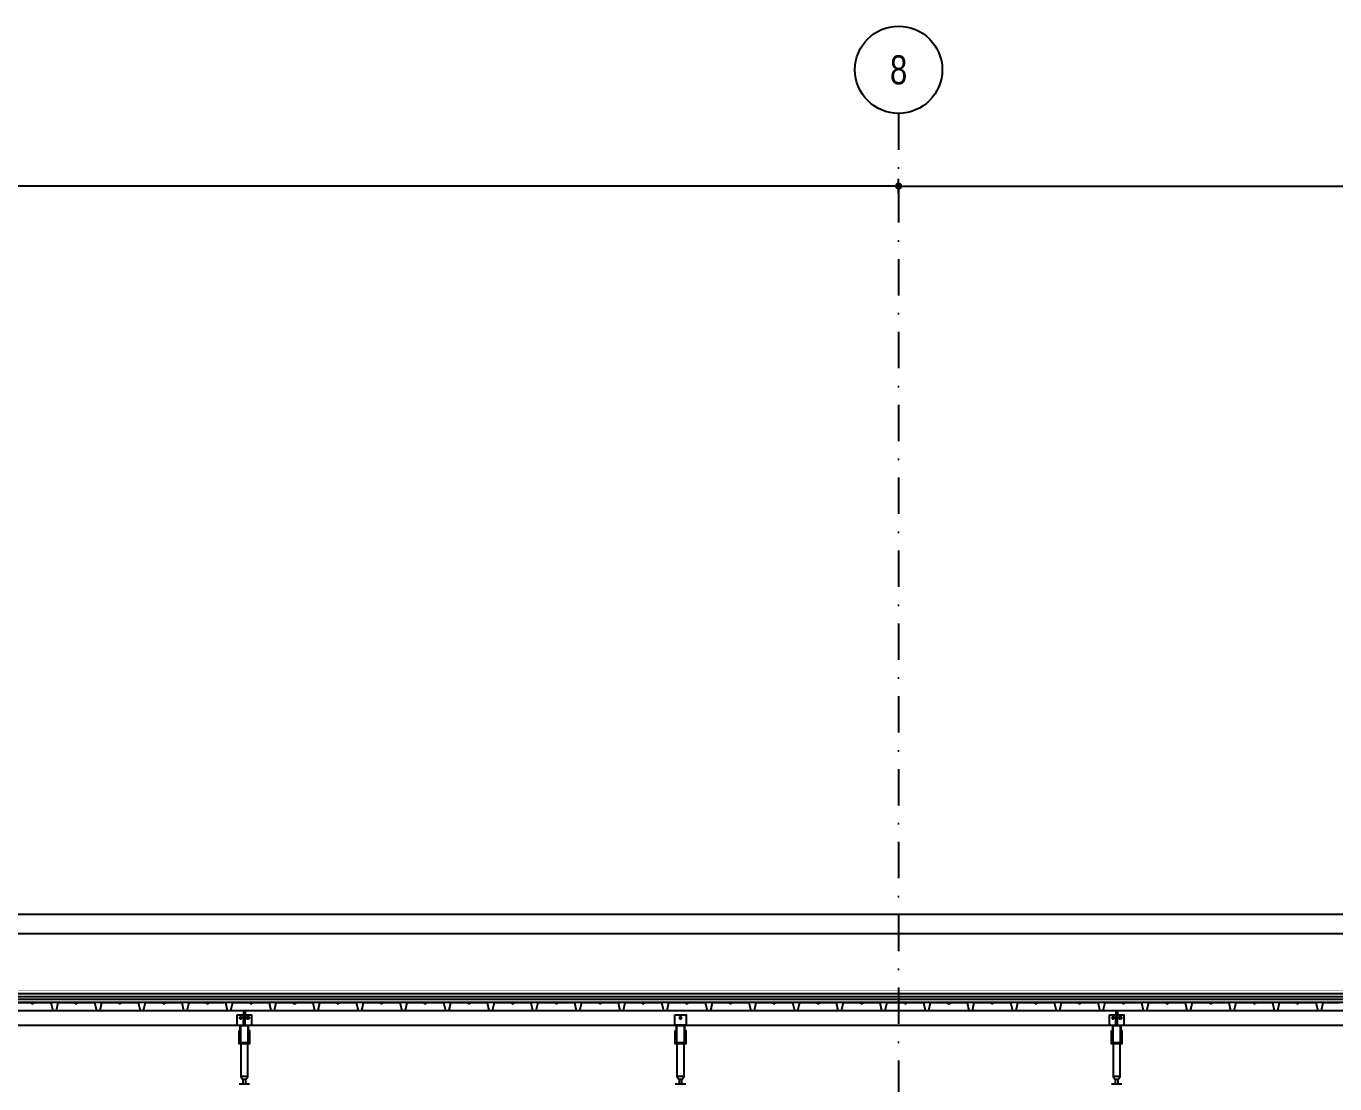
# Model space of a CAD drawing. Header units: centimetres. Extents: x 77182 to 116086, y 20619 to 33555.
# Drawn here: x 104265 to 105165, y 22731 to 23458 of the extents above; entities that cross this region are included whole.
import ezdxf
from ezdxf.enums import TextEntityAlignment as Align

# ---------------------------------------------------------------- set-up
doc = ezdxf.new("R2010")
doc.units = ezdxf.units.CM
doc.header["$LTSCALE"] = 100
doc.linetypes.add('DASHDOT2', pattern=[0.5, 0.25, -0.125, 0, -0.125])
doc.linetypes.add('HIDDEN', pattern=[9.525, 6.35, -3.175])
for name, color, linetype in [('A-ANNO-DIMS', 187, 'Continuous'), ('A-ANNO-GRID', 155, 'DASHDOT2'), ('A-ELEV-02', 253, 'Continuous'), ('A-ELEV-04', 250, 'Continuous'), ('A-WALL-INSL', 249, 'Continuous'), ('A-WALL-SNWPNL', 200, 'Continuous'), ('S-STEL', 3, 'Continuous')]:
    doc.layers.add(name, color=color, linetype=linetype)
doc.styles.add('Fields_100', font='act_simplex.shx', dxfattribs={"width": 0.8, "height": 20})
doc.linetypes.add('BATTING', pattern='A,0.00254,-2.54,[134,ltypeshp.shx,S=2.54,R=0,X=-2.54,Y=0],-5.08,[134,ltypeshp.shx,S=2.54,R=180,X=2.54,Y=0],-2.54', length=10.16254)
doc.dimstyles.new('FIELDS_100', dxfattribs={"dimscale": 0, "dimtxt": 20, "dimasz": 5, "dimexe": 5, "dimexo": 5, "dimgap": 5, "dimtad": 0, "dimdec": 0, "dimzin": 0, "dimdsep": 46, "dimtxsty": 'Fields_100', "dimblk": 'DOT', "dimcen": 0.09, "dimclrt": 50, "dimadec": 0, "dimazin": 0, "dimtfac": 1, "dimtdec": 0, "dimtix": 1, "dimtofl": 0, "dimtmove": 1, "dimatfit": 3, "dimfxl": 5, "dimfxlon": 1, "dimtolj": 1, "dimtzin": 0, "dimarcsym": 0})

# ---------------------------------------------------------------- blocks, each defined once
blk = doc.blocks.new('_Dot')
at = {"color": 0, "linetype": 'ByBlock', "lineweight": -2}
blk.add_line((-0.5, 0), (-1, 0), dxfattribs=at)
at = {"color": 0, "linetype": 'ByBlock', "const_width": 0.5}
blk.add_lwpolyline([(-0.25, 0, 1), (0.25, 0, 1)], format="xyb", close=True, dxfattribs=at)
blk = doc.blocks.new('*D17')
at = {"layer": 'A-ANNO-DIMS', "color": 0, "lineweight": -2, "transparency": 16777216}
for p, q in [((103064.7, 23343.48), (103064.7, 23353.48)), ((103069.7, 23348.48), (103933.03, 23348.48)), ((104859.7, 23348.48), (103996.36, 23348.48)), ((104864.7, 23343.48), (104864.7, 23353.48))]:
    blk.add_line(p, q, dxfattribs=at)
at = {"layer": 'DEFPOINTS', "color": 0, "transparency": 16777216}
for p in [(104864.7, 23348.48), (103064.7, 22503.48), (104864.7, 22503.48)]:
    blk.add_point(p, dxfattribs=at)
at = {"layer": 'A-ANNO-DIMS', "color": 0, "lineweight": -2, "transparency": 16777216, "xscale": 5, "yscale": 5, "zscale": 5, "rotation": 180}
blk.add_blockref('_Dot', (103064.7, 23348.48), dxfattribs=at)
at = {"layer": 'A-ANNO-DIMS', "color": 0, "lineweight": -2, "transparency": 16777216, "xscale": 5, "yscale": 5, "zscale": 5}
blk.add_blockref('_Dot', (104864.7, 23348.48), dxfattribs=at)
at = {"layer": 'A-ANNO-DIMS', "color": 50, "transparency": 16777216, "insert": (103964.7, 23348.48), "char_height": 20, "attachment_point": 5, "style": 'Fields_100'}
blk.add_mtext('\\A1;1800', dxfattribs=at)
blk = doc.blocks.new('*D18')
at = {"layer": 'A-ANNO-DIMS', "color": 0, "lineweight": -2, "transparency": 16777216}
for p, q in [((104864.7, 23343.48), (104864.7, 23353.48)), ((104869.7, 23348.48), (105733.03, 23348.48)), ((106659.7, 23348.48), (105796.36, 23348.48)), ((106664.7, 23343.48), (106664.7, 23353.48))]:
    blk.add_line(p, q, dxfattribs=at)
at = {"layer": 'DEFPOINTS', "color": 0, "transparency": 16777216}
for p in [(106664.7, 23348.48), (104864.7, 22503.48), (106664.7, 22503.48)]:
    blk.add_point(p, dxfattribs=at)
at = {"layer": 'A-ANNO-DIMS', "color": 0, "lineweight": -2, "transparency": 16777216, "xscale": 5, "yscale": 5, "zscale": 5, "rotation": 180}
blk.add_blockref('_Dot', (104864.7, 23348.48), dxfattribs=at)
at = {"layer": 'A-ANNO-DIMS', "color": 0, "lineweight": -2, "transparency": 16777216, "xscale": 5, "yscale": 5, "zscale": 5}
blk.add_blockref('_Dot', (106664.7, 23348.48), dxfattribs=at)
at = {"layer": 'A-ANNO-DIMS', "color": 50, "transparency": 16777216, "insert": (105764.7, 23348.48), "char_height": 20, "attachment_point": 5, "style": 'Fields_100'}
blk.add_mtext('\\A1;1800', dxfattribs=at)

msp = doc.modelspace()

# ---------------------------------------------------------------- linework, layer by layer
at = {"layer": 'A-ANNO-GRID'}
msp.add_lwpolyline([(104864.7, 23398.48), (104864.7, 21665.39)], dxfattribs=at)
at = {"layer": 'A-ANNO-GRID', "linetype": 'Continuous', "ltscale": 10}
msp.add_circle((104864.7, 23428.48), 30, dxfattribs=at)
at = {"layer": 'A-ELEV-02'}
for points in [[(103019.7, 22781.49), (112087.2, 22781.49)], [(104414.2, 22781.49), (104414.2, 22778.49)], [(104415.2, 22781.49), (104415.2, 22778.49)], [(105014.2, 22781.49), (105014.2, 22778.49)], [(105015.2, 22781.49), (105015.2, 22778.49)], [(103019.7, 22771.49), (112087.2, 22771.49)], [(104409.7, 22771.49), (104419.7, 22771.49)], [(104416.9, 22777.19), (104416.88, 22777.19), (104416.87, 22777.19), (104416.85, 22777.18), (104416.83, 22777.18), (104416.82, 22777.18), (104416.8, 22777.18), (104416.79, 22777.18), (104416.77, 22777.17), (104416.75, 22777.17), (104416.74, 22777.17), (104416.72, 22777.16), (104416.7, 22777.16), (104416.69, 22777.15), (104416.67, 22777.15), (104416.66, 22777.14), (104416.64, 22777.14), (104416.62, 22777.13), (104416.61, 22777.12), (104416.59, 22777.12), (104416.58, 22777.11), (104416.56, 22777.1), (104416.54, 22777.09), (104416.53, 22777.08), (104416.51, 22777.07), (104416.5, 22777.06), (104416.48, 22777.05), (104416.47, 22777.04), (104416.46, 22777.03), (104416.44, 22777.02), (104416.43, 22777.01), (104416.42, 22776.99), (104416.4, 22776.98), (104416.39, 22776.97), (104416.38, 22776.96), (104416.37, 22776.94), (104416.35, 22776.93), (104416.34, 22776.91), (104416.33, 22776.9), (104416.32, 22776.88), (104416.31, 22776.87), (104416.3, 22776.85), (104416.29, 22776.84), (104416.28, 22776.82), (104416.28, 22776.81), (104416.27, 22776.79), (104416.26, 22776.78), (104416.25, 22776.76), (104416.25, 22776.74), (104416.24, 22776.73), (104416.23, 22776.71), (104416.23, 22776.7), (104416.22, 22776.68), (104416.22, 22776.66), (104416.22, 22776.65), (104416.21, 22776.63), (104416.21, 22776.61), (104416.21, 22776.6), (104416.2, 22776.58), (104416.2, 22776.57), (104416.2, 22776.55), (104416.2, 22776.53), (104416.2, 22776.52), (104416.2, 22776.5), (104416.2, 22776.49), (104416.2, 22776.47), (104416.2, 22776.46), (104416.2, 22776.44), (104416.2, 22776.42), (104416.2, 22776.41), (104416.2, 22776.39), (104416.21, 22776.38), (104416.21, 22776.36), (104416.21, 22776.34), (104416.22, 22776.33), (104416.22, 22776.31), (104416.22, 22776.29), (104416.23, 22776.28), (104416.23, 22776.26), (104416.24, 22776.25), (104416.25, 22776.23), (104416.25, 22776.21), (104416.26, 22776.2), (104416.27, 22776.18), (104416.28, 22776.16), (104416.28, 22776.15), (104416.29, 22776.13), (104416.3, 22776.12), (104416.31, 22776.1), (104416.32, 22776.09), (104416.33, 22776.07), (104416.34, 22776.06), (104416.35, 22776.05), (104416.37, 22776.03), (104416.38, 22776.02), (104416.39, 22776), (104416.4, 22775.99), (104416.42, 22775.98), (104416.43, 22775.97), (104416.44, 22775.95), (104416.46, 22775.94), (104416.47, 22775.93), (104416.48, 22775.92), (104416.5, 22775.91), (104416.51, 22775.9), (104416.53, 22775.89), (104416.54, 22775.88), (104416.56, 22775.87), (104416.58, 22775.86), (104416.59, 22775.86), (104416.61, 22775.85), (104416.62, 22775.84), (104416.64, 22775.84), (104416.66, 22775.83), (104416.67, 22775.82), (104416.69, 22775.82), (104416.7, 22775.81), (104416.72, 22775.81), (104416.74, 22775.81), (104416.75, 22775.8), (104416.77, 22775.8), (104416.79, 22775.8), (104416.8, 22775.79), (104416.82, 22775.79), (104416.83, 22775.79), (104416.85, 22775.79), (104416.87, 22775.79), (104416.88, 22775.79), (104416.9, 22775.79)], [(104417.5, 22777.19), (104416.9, 22777.19)], [(104417.5, 22775.79), (104416.9, 22775.79)], [(104417.5, 22775.79), (104417.51, 22775.79), (104417.53, 22775.79), (104417.54, 22775.79), (104417.56, 22775.79), (104417.58, 22775.79), (104417.59, 22775.79), (104417.61, 22775.8), (104417.62, 22775.8), (104417.64, 22775.8), (104417.66, 22775.81), (104417.67, 22775.81), (104417.69, 22775.81), (104417.71, 22775.82), (104417.72, 22775.82), (104417.74, 22775.83), (104417.76, 22775.84), (104417.77, 22775.84), (104417.79, 22775.85), (104417.8, 22775.86), (104417.82, 22775.86), (104417.83, 22775.87), (104417.85, 22775.88), (104417.87, 22775.89), (104417.88, 22775.9), (104417.9, 22775.91), (104417.91, 22775.92), (104417.92, 22775.93), (104417.94, 22775.94), (104417.95, 22775.95), (104417.97, 22775.97), (104417.98, 22775.98), (104417.99, 22775.99), (104418.01, 22776), (104418.02, 22776.02), (104418.03, 22776.03), (104418.04, 22776.05), (104418.05, 22776.06), (104418.06, 22776.07), (104418.07, 22776.09), (104418.08, 22776.1), (104418.09, 22776.12), (104418.1, 22776.13), (104418.11, 22776.15), (104418.12, 22776.16), (104418.13, 22776.18), (104418.13, 22776.2), (104418.14, 22776.21), (104418.15, 22776.23), (104418.15, 22776.25), (104418.16, 22776.26), (104418.17, 22776.28), (104418.17, 22776.29), (104418.17, 22776.31), (104418.18, 22776.33), (104418.18, 22776.34), (104418.19, 22776.36), (104418.19, 22776.38), (104418.19, 22776.39), (104418.19, 22776.41), (104418.19, 22776.42), (104418.2, 22776.44), (104418.2, 22776.46), (104418.2, 22776.47), (104418.2, 22776.49), (104418.2, 22776.5), (104418.2, 22776.52), (104418.2, 22776.53), (104418.19, 22776.55), (104418.19, 22776.57), (104418.19, 22776.58), (104418.19, 22776.6), (104418.19, 22776.61), (104418.18, 22776.63), (104418.18, 22776.65), (104418.17, 22776.66), (104418.17, 22776.68), (104418.17, 22776.7), (104418.16, 22776.71), (104418.15, 22776.73), (104418.15, 22776.74), (104418.14, 22776.76), (104418.13, 22776.78), (104418.13, 22776.79), (104418.12, 22776.81), (104418.11, 22776.82), (104418.1, 22776.84), (104418.09, 22776.85), (104418.08, 22776.87), (104418.07, 22776.88), (104418.06, 22776.9), (104418.05, 22776.91), (104418.04, 22776.93), (104418.03, 22776.94), (104418.02, 22776.96), (104418.01, 22776.97), (104417.99, 22776.98), (104417.98, 22776.99), (104417.97, 22777.01), (104417.95, 22777.02), (104417.94, 22777.03), (104417.92, 22777.04), (104417.91, 22777.05), (104417.9, 22777.06), (104417.88, 22777.07), (104417.87, 22777.08), (104417.85, 22777.09), (104417.83, 22777.1), (104417.82, 22777.11), (104417.8, 22777.12), (104417.79, 22777.12), (104417.77, 22777.13), (104417.76, 22777.14), (104417.74, 22777.14), (104417.72, 22777.15), (104417.71, 22777.15), (104417.69, 22777.16), (104417.67, 22777.16), (104417.66, 22777.17), (104417.64, 22777.17), (104417.62, 22777.17), (104417.61, 22777.18), (104417.59, 22777.18), (104417.58, 22777.18), (104417.56, 22777.18), (104417.54, 22777.18), (104417.53, 22777.19), (104417.51, 22777.19), (104417.5, 22777.19)], [(104718.7, 22771.49), (104710.7, 22771.49)], [(105009.7, 22771.49), (105019.7, 22771.49)], [(105016.9, 22777.19), (105016.88, 22777.19), (105016.87, 22777.19), (105016.85, 22777.18), (105016.83, 22777.18), (105016.82, 22777.18), (105016.8, 22777.18), (105016.79, 22777.18), (105016.77, 22777.17), (105016.75, 22777.17), (105016.74, 22777.17), (105016.72, 22777.16), (105016.7, 22777.16), (105016.69, 22777.15), (105016.67, 22777.15), (105016.66, 22777.14), (105016.64, 22777.14), (105016.62, 22777.13), (105016.61, 22777.12), (105016.59, 22777.12), (105016.58, 22777.11), (105016.56, 22777.1), (105016.54, 22777.09), (105016.53, 22777.08), (105016.51, 22777.07), (105016.5, 22777.06), (105016.48, 22777.05), (105016.47, 22777.04), (105016.46, 22777.03), (105016.44, 22777.02), (105016.43, 22777.01), (105016.42, 22776.99), (105016.4, 22776.98), (105016.39, 22776.97), (105016.38, 22776.96), (105016.37, 22776.94), (105016.35, 22776.93), (105016.34, 22776.91), (105016.33, 22776.9), (105016.32, 22776.88), (105016.31, 22776.87), (105016.3, 22776.85), (105016.29, 22776.84), (105016.28, 22776.82), (105016.28, 22776.81), (105016.27, 22776.79), (105016.26, 22776.78), (105016.25, 22776.76), (105016.25, 22776.74), (105016.24, 22776.73), (105016.23, 22776.71), (105016.23, 22776.7), (105016.22, 22776.68), (105016.22, 22776.66), (105016.22, 22776.65), (105016.21, 22776.63), (105016.21, 22776.61), (105016.21, 22776.6), (105016.2, 22776.58), (105016.2, 22776.57), (105016.2, 22776.55), (105016.2, 22776.53), (105016.2, 22776.52), (105016.2, 22776.5), (105016.2, 22776.49), (105016.2, 22776.47), (105016.2, 22776.46), (105016.2, 22776.44), (105016.2, 22776.42), (105016.2, 22776.41), (105016.2, 22776.39), (105016.21, 22776.38), (105016.21, 22776.36), (105016.21, 22776.34), (105016.22, 22776.33), (105016.22, 22776.31), (105016.22, 22776.29), (105016.23, 22776.28), (105016.23, 22776.26), (105016.24, 22776.25), (105016.25, 22776.23), (105016.25, 22776.21), (105016.26, 22776.2), (105016.27, 22776.18), (105016.28, 22776.16), (105016.28, 22776.15), (105016.29, 22776.13), (105016.3, 22776.12), (105016.31, 22776.1), (105016.32, 22776.09), (105016.33, 22776.07), (105016.34, 22776.06), (105016.35, 22776.05), (105016.37, 22776.03), (105016.38, 22776.02), (105016.39, 22776), (105016.4, 22775.99), (105016.42, 22775.98), (105016.43, 22775.97), (105016.44, 22775.95), (105016.46, 22775.94), (105016.47, 22775.93), (105016.48, 22775.92), (105016.5, 22775.91), (105016.51, 22775.9), (105016.53, 22775.89), (105016.54, 22775.88), (105016.56, 22775.87), (105016.58, 22775.86), (105016.59, 22775.86), (105016.61, 22775.85), (105016.62, 22775.84), (105016.64, 22775.84), (105016.66, 22775.83), (105016.67, 22775.82), (105016.69, 22775.82), (105016.7, 22775.81), (105016.72, 22775.81), (105016.74, 22775.81), (105016.75, 22775.8), (105016.77, 22775.8), (105016.79, 22775.8), (105016.8, 22775.79), (105016.82, 22775.79), (105016.83, 22775.79), (105016.85, 22775.79), (105016.87, 22775.79), (105016.88, 22775.79), (105016.9, 22775.79)], [(105017.5, 22777.19), (105016.9, 22777.19)], [(105017.5, 22775.79), (105016.9, 22775.79)], [(105017.5, 22775.79), (105017.51, 22775.79), (105017.53, 22775.79), (105017.54, 22775.79), (105017.56, 22775.79), (105017.58, 22775.79), (105017.59, 22775.79), (105017.61, 22775.8), (105017.62, 22775.8), (105017.64, 22775.8), (105017.66, 22775.81), (105017.67, 22775.81), (105017.69, 22775.81), (105017.71, 22775.82), (105017.72, 22775.82), (105017.74, 22775.83), (105017.76, 22775.84), (105017.77, 22775.84), (105017.79, 22775.85), (105017.8, 22775.86), (105017.82, 22775.86), (105017.83, 22775.87), (105017.85, 22775.88), (105017.87, 22775.89), (105017.88, 22775.9), (105017.9, 22775.91), (105017.91, 22775.92), (105017.92, 22775.93), (105017.94, 22775.94), (105017.95, 22775.95), (105017.97, 22775.97), (105017.98, 22775.98), (105017.99, 22775.99), (105018.01, 22776), (105018.02, 22776.02), (105018.03, 22776.03), (105018.04, 22776.05), (105018.05, 22776.06), (105018.06, 22776.07), (105018.07, 22776.09), (105018.08, 22776.1), (105018.09, 22776.12), (105018.1, 22776.13), (105018.11, 22776.15), (105018.12, 22776.16), (105018.13, 22776.18), (105018.13, 22776.2), (105018.14, 22776.21), (105018.15, 22776.23), (105018.15, 22776.25), (105018.16, 22776.26), (105018.17, 22776.28), (105018.17, 22776.29), (105018.17, 22776.31), (105018.18, 22776.33), (105018.18, 22776.34), (105018.19, 22776.36), (105018.19, 22776.38), (105018.19, 22776.39), (105018.19, 22776.41), (105018.19, 22776.42), (105018.2, 22776.44), (105018.2, 22776.46), (105018.2, 22776.47), (105018.2, 22776.49), (105018.2, 22776.5), (105018.2, 22776.52), (105018.2, 22776.53), (105018.19, 22776.55), (105018.19, 22776.57), (105018.19, 22776.58), (105018.19, 22776.6), (105018.19, 22776.61), (105018.18, 22776.63), (105018.18, 22776.65), (105018.17, 22776.66), (105018.17, 22776.68), (105018.17, 22776.7), (105018.16, 22776.71), (105018.15, 22776.73), (105018.15, 22776.74), (105018.14, 22776.76), (105018.13, 22776.78), (105018.13, 22776.79), (105018.12, 22776.81), (105018.11, 22776.82), (105018.1, 22776.84), (105018.09, 22776.85), (105018.08, 22776.87), (105018.07, 22776.88), (105018.06, 22776.9), (105018.05, 22776.91), (105018.04, 22776.93), (105018.03, 22776.94), (105018.02, 22776.96), (105018.01, 22776.97), (105017.99, 22776.98), (105017.98, 22776.99), (105017.97, 22777.01), (105017.95, 22777.02), (105017.94, 22777.03), (105017.92, 22777.04), (105017.91, 22777.05), (105017.9, 22777.06), (105017.88, 22777.07), (105017.87, 22777.08), (105017.85, 22777.09), (105017.83, 22777.1), (105017.82, 22777.11), (105017.8, 22777.12), (105017.79, 22777.12), (105017.77, 22777.13), (105017.76, 22777.14), (105017.74, 22777.14), (105017.72, 22777.15), (105017.71, 22777.15), (105017.69, 22777.16), (105017.67, 22777.16), (105017.66, 22777.17), (105017.64, 22777.17), (105017.62, 22777.17), (105017.61, 22777.18), (105017.59, 22777.18), (105017.58, 22777.18), (105017.56, 22777.18), (105017.54, 22777.18), (105017.53, 22777.19), (105017.51, 22777.19), (105017.5, 22777.19)], [(104411.1, 22765.89), (104411.6, 22765.89)], [(104411.1, 22764.49), (104411.6, 22764.49)], [(104417.8, 22765.89), (104418.3, 22765.89)], [(104417.8, 22764.49), (104418.3, 22764.49)], [(104711.1, 22765.89), (104711.6, 22765.89)], [(104711.1, 22764.49), (104711.6, 22764.49)], [(104717.8, 22765.89), (104718.3, 22765.89)], [(104717.8, 22764.49), (104718.3, 22764.49)], [(105011.1, 22765.89), (105011.6, 22765.89)], [(105011.1, 22764.49), (105011.6, 22764.49)], [(105017.8, 22765.89), (105018.3, 22765.89)], [(105017.8, 22764.49), (105018.3, 22764.49)], [(104412.28, 22758.69), (104412.28, 22736.09), (104413.7, 22734.09), (104413.7, 22731.09)], [(104415.7, 22731.09), (104415.7, 22734.09), (104417.11, 22736.09), (104417.11, 22758.69)], [(104712.28, 22758.69), (104712.28, 22736.09), (104713.7, 22734.09), (104713.7, 22731.09)], [(104715.7, 22731.09), (104715.7, 22734.09), (104717.11, 22736.09), (104717.11, 22758.69)], [(105012.28, 22758.69), (105012.28, 22736.09), (105013.7, 22734.09), (105013.7, 22731.09)], [(105015.7, 22731.09), (105015.7, 22734.09), (105017.11, 22736.09), (105017.11, 22758.69)], [(104417.11, 22736.09), (104412.28, 22736.09)], [(104415.7, 22734.09), (104413.7, 22734.09)], [(104717.11, 22736.09), (104712.28, 22736.09)], [(104715.7, 22734.09), (104713.7, 22734.09)], [(105017.11, 22736.09), (105012.28, 22736.09)], [(105015.7, 22734.09), (105013.7, 22734.09)], [(104411.1, 22731.09), (104418.3, 22731.09)], [(104711.1, 22731.09), (104718.3, 22731.09)], [(105011.1, 22731.09), (105018.3, 22731.09)]]:
    msp.add_lwpolyline(points, dxfattribs=at)
for points in [[(104409.7, 22778.49), (104419.7, 22778.49), (104419.7, 22771.19), (104409.7, 22771.19)], [(104412.9, 22776.49), (104412.9, 22776.5), (104412.9, 22776.52), (104412.9, 22776.53), (104412.89, 22776.55), (104412.89, 22776.57), (104412.89, 22776.58), (104412.89, 22776.6), (104412.89, 22776.61), (104412.88, 22776.63), (104412.88, 22776.65), (104412.87, 22776.66), (104412.87, 22776.68), (104412.87, 22776.7), (104412.86, 22776.71), (104412.85, 22776.73), (104412.85, 22776.74), (104412.84, 22776.76), (104412.83, 22776.78), (104412.83, 22776.79), (104412.82, 22776.81), (104412.81, 22776.82), (104412.8, 22776.84), (104412.79, 22776.85), (104412.78, 22776.87), (104412.77, 22776.88), (104412.76, 22776.9), (104412.75, 22776.91), (104412.74, 22776.93), (104412.73, 22776.94), (104412.72, 22776.96), (104412.71, 22776.97), (104412.69, 22776.98), (104412.68, 22776.99), (104412.67, 22777.01), (104412.65, 22777.02), (104412.64, 22777.03), (104412.62, 22777.04), (104412.61, 22777.05), (104412.6, 22777.06), (104412.58, 22777.07), (104412.57, 22777.08), (104412.55, 22777.09), (104412.53, 22777.1), (104412.52, 22777.11), (104412.5, 22777.12), (104412.49, 22777.12), (104412.47, 22777.13), (104412.46, 22777.14), (104412.44, 22777.14), (104412.42, 22777.15), (104412.41, 22777.15), (104412.39, 22777.16), (104412.37, 22777.16), (104412.36, 22777.17), (104412.34, 22777.17), (104412.32, 22777.17), (104412.31, 22777.18), (104412.29, 22777.18), (104412.28, 22777.18), (104412.26, 22777.18), (104412.24, 22777.18), (104412.23, 22777.19), (104412.21, 22777.19), (104412.2, 22777.19), (104412.18, 22777.19), (104412.17, 22777.19), (104412.15, 22777.18), (104412.13, 22777.18), (104412.12, 22777.18), (104412.1, 22777.18), (104412.09, 22777.18), (104412.07, 22777.17), (104412.05, 22777.17), (104412.04, 22777.17), (104412.02, 22777.16), (104412, 22777.16), (104411.99, 22777.15), (104411.97, 22777.15), (104411.96, 22777.14), (104411.94, 22777.14), (104411.92, 22777.13), (104411.91, 22777.12), (104411.89, 22777.12), (104411.88, 22777.11), (104411.86, 22777.1), (104411.84, 22777.09), (104411.83, 22777.08), (104411.81, 22777.07), (104411.8, 22777.06), (104411.78, 22777.05), (104411.77, 22777.04), (104411.76, 22777.03), (104411.74, 22777.02), (104411.73, 22777.01), (104411.72, 22776.99), (104411.7, 22776.98), (104411.69, 22776.97), (104411.68, 22776.96), (104411.67, 22776.94), (104411.65, 22776.93), (104411.64, 22776.91), (104411.63, 22776.9), (104411.62, 22776.88), (104411.61, 22776.87), (104411.6, 22776.85), (104411.59, 22776.84), (104411.58, 22776.82), (104411.58, 22776.81), (104411.57, 22776.79), (104411.56, 22776.78), (104411.55, 22776.76), (104411.55, 22776.74), (104411.54, 22776.73), (104411.53, 22776.71), (104411.53, 22776.7), (104411.52, 22776.68), (104411.52, 22776.66), (104411.52, 22776.65), (104411.51, 22776.63), (104411.51, 22776.61), (104411.51, 22776.6), (104411.5, 22776.58), (104411.5, 22776.57), (104411.5, 22776.55), (104411.5, 22776.53), (104411.5, 22776.52), (104411.5, 22776.5), (104411.5, 22776.49), (104411.5, 22776.47), (104411.5, 22776.46), (104411.5, 22776.44), (104411.5, 22776.42), (104411.5, 22776.41), (104411.5, 22776.39), (104411.51, 22776.38), (104411.51, 22776.36), (104411.51, 22776.34), (104411.52, 22776.33), (104411.52, 22776.31), (104411.52, 22776.29), (104411.53, 22776.28), (104411.53, 22776.26), (104411.54, 22776.25), (104411.55, 22776.23), (104411.55, 22776.21), (104411.56, 22776.2), (104411.57, 22776.18), (104411.58, 22776.16), (104411.58, 22776.15), (104411.59, 22776.13), (104411.6, 22776.12), (104411.61, 22776.1), (104411.62, 22776.09), (104411.63, 22776.07), (104411.64, 22776.06), (104411.65, 22776.05), (104411.67, 22776.03), (104411.68, 22776.02), (104411.69, 22776), (104411.7, 22775.99), (104411.72, 22775.98), (104411.73, 22775.97), (104411.74, 22775.95), (104411.76, 22775.94), (104411.77, 22775.93), (104411.78, 22775.92), (104411.8, 22775.91), (104411.81, 22775.9), (104411.83, 22775.89), (104411.84, 22775.88), (104411.86, 22775.87), (104411.88, 22775.86), (104411.89, 22775.86), (104411.91, 22775.85), (104411.92, 22775.84), (104411.94, 22775.84), (104411.96, 22775.83), (104411.97, 22775.82), (104411.99, 22775.82), (104412, 22775.81), (104412.02, 22775.81), (104412.04, 22775.81), (104412.05, 22775.8), (104412.07, 22775.8), (104412.09, 22775.8), (104412.1, 22775.79), (104412.12, 22775.79), (104412.13, 22775.79), (104412.15, 22775.79), (104412.17, 22775.79), (104412.18, 22775.79), (104412.2, 22775.79), (104412.21, 22775.79), (104412.23, 22775.79), (104412.24, 22775.79), (104412.26, 22775.79), (104412.28, 22775.79), (104412.29, 22775.79), (104412.31, 22775.8), (104412.32, 22775.8), (104412.34, 22775.8), (104412.36, 22775.81), (104412.37, 22775.81), (104412.39, 22775.81), (104412.41, 22775.82), (104412.42, 22775.82), (104412.44, 22775.83), (104412.46, 22775.84), (104412.47, 22775.84), (104412.49, 22775.85), (104412.5, 22775.86), (104412.52, 22775.86), (104412.53, 22775.87), (104412.55, 22775.88), (104412.57, 22775.89), (104412.58, 22775.9), (104412.6, 22775.91), (104412.61, 22775.92), (104412.62, 22775.93), (104412.64, 22775.94), (104412.65, 22775.95), (104412.67, 22775.97), (104412.68, 22775.98), (104412.69, 22775.99), (104412.71, 22776), (104412.72, 22776.02), (104412.73, 22776.03), (104412.74, 22776.05), (104412.75, 22776.06), (104412.76, 22776.07), (104412.77, 22776.09), (104412.78, 22776.1), (104412.79, 22776.12), (104412.8, 22776.13), (104412.81, 22776.15), (104412.82, 22776.16), (104412.83, 22776.18), (104412.83, 22776.2), (104412.84, 22776.21), (104412.85, 22776.23), (104412.85, 22776.25), (104412.86, 22776.26), (104412.87, 22776.28), (104412.87, 22776.29), (104412.87, 22776.31), (104412.88, 22776.33), (104412.88, 22776.34), (104412.89, 22776.36), (104412.89, 22776.38), (104412.89, 22776.39), (104412.89, 22776.41), (104412.89, 22776.42), (104412.9, 22776.44), (104412.9, 22776.46), (104412.9, 22776.47)], [(104710.7, 22778.49), (104718.7, 22778.49), (104718.7, 22771.19), (104710.7, 22771.19)], [(104715.4, 22776.49), (104715.4, 22776.5), (104715.4, 22776.52), (104715.4, 22776.53), (104715.39, 22776.55), (104715.39, 22776.57), (104715.39, 22776.58), (104715.39, 22776.6), (104715.39, 22776.61), (104715.38, 22776.63), (104715.38, 22776.65), (104715.37, 22776.66), (104715.37, 22776.68), (104715.37, 22776.7), (104715.36, 22776.71), (104715.35, 22776.73), (104715.35, 22776.74), (104715.34, 22776.76), (104715.33, 22776.78), (104715.33, 22776.79), (104715.32, 22776.81), (104715.31, 22776.82), (104715.3, 22776.84), (104715.29, 22776.85), (104715.28, 22776.87), (104715.27, 22776.88), (104715.26, 22776.9), (104715.25, 22776.91), (104715.24, 22776.93), (104715.23, 22776.94), (104715.22, 22776.96), (104715.21, 22776.97), (104715.19, 22776.98), (104715.18, 22776.99), (104715.17, 22777.01), (104715.15, 22777.02), (104715.14, 22777.03), (104715.12, 22777.04), (104715.11, 22777.05), (104715.1, 22777.06), (104715.08, 22777.07), (104715.07, 22777.08), (104715.05, 22777.09), (104715.03, 22777.1), (104715.02, 22777.11), (104715, 22777.12), (104714.99, 22777.12), (104714.97, 22777.13), (104714.96, 22777.14), (104714.94, 22777.14), (104714.92, 22777.15), (104714.91, 22777.15), (104714.89, 22777.16), (104714.87, 22777.16), (104714.86, 22777.17), (104714.84, 22777.17), (104714.82, 22777.17), (104714.81, 22777.18), (104714.79, 22777.18), (104714.78, 22777.18), (104714.76, 22777.18), (104714.74, 22777.19), (104714.73, 22777.19), (104714.71, 22777.19), (104714.7, 22777.19), (104714.68, 22777.19), (104714.67, 22777.19), (104714.65, 22777.19), (104714.63, 22777.18), (104714.62, 22777.18), (104714.6, 22777.18), (104714.59, 22777.18), (104714.57, 22777.17), (104714.55, 22777.17), (104714.54, 22777.17), (104714.52, 22777.16), (104714.5, 22777.16), (104714.49, 22777.15), (104714.47, 22777.15), (104714.46, 22777.14), (104714.44, 22777.14), (104714.42, 22777.13), (104714.41, 22777.12), (104714.39, 22777.12), (104714.38, 22777.11), (104714.36, 22777.1), (104714.34, 22777.09), (104714.33, 22777.08), (104714.31, 22777.07), (104714.3, 22777.06), (104714.28, 22777.05), (104714.27, 22777.04), (104714.26, 22777.03), (104714.24, 22777.02), (104714.23, 22777.01), (104714.22, 22776.99), (104714.2, 22776.98), (104714.19, 22776.97), (104714.18, 22776.96), (104714.17, 22776.94), (104714.15, 22776.93), (104714.14, 22776.91), (104714.13, 22776.9), (104714.12, 22776.88), (104714.11, 22776.87), (104714.1, 22776.85), (104714.09, 22776.84), (104714.08, 22776.82), (104714.08, 22776.81), (104714.07, 22776.79), (104714.06, 22776.78), (104714.05, 22776.76), (104714.05, 22776.74), (104714.04, 22776.73), (104714.03, 22776.71), (104714.03, 22776.7), (104714.02, 22776.68), (104714.02, 22776.66), (104714.02, 22776.65), (104714.01, 22776.63), (104714.01, 22776.61), (104714.01, 22776.6), (104714, 22776.58), (104714, 22776.57), (104714, 22776.55), (104714, 22776.53), (104714, 22776.52), (104714, 22776.5), (104714, 22776.49), (104714, 22776.47), (104714, 22776.46), (104714, 22776.44), (104714, 22776.42), (104714, 22776.41), (104714, 22776.39), (104714.01, 22776.38), (104714.01, 22776.36), (104714.01, 22776.34), (104714.02, 22776.33), (104714.02, 22776.31), (104714.02, 22776.29), (104714.03, 22776.28), (104714.03, 22776.26), (104714.04, 22776.25), (104714.05, 22776.23), (104714.05, 22776.21), (104714.06, 22776.2), (104714.07, 22776.18), (104714.08, 22776.17), (104714.08, 22776.15), (104714.09, 22776.13), (104714.1, 22776.12), (104714.11, 22776.1), (104714.12, 22776.09), (104714.13, 22776.07), (104714.14, 22776.06), (104714.15, 22776.05), (104714.17, 22776.03), (104714.18, 22776.02), (104714.19, 22776), (104714.2, 22775.99), (104714.22, 22775.98), (104714.23, 22775.97), (104714.24, 22775.95), (104714.26, 22775.94), (104714.27, 22775.93), (104714.28, 22775.92), (104714.3, 22775.91), (104714.31, 22775.9), (104714.33, 22775.89), (104714.34, 22775.88), (104714.36, 22775.87), (104714.38, 22775.86), (104714.39, 22775.86), (104714.41, 22775.85), (104714.42, 22775.84), (104714.44, 22775.84), (104714.46, 22775.83), (104714.47, 22775.82), (104714.49, 22775.82), (104714.5, 22775.81), (104714.52, 22775.81), (104714.54, 22775.81), (104714.55, 22775.8), (104714.57, 22775.8), (104714.59, 22775.8), (104714.6, 22775.79), (104714.62, 22775.79), (104714.63, 22775.79), (104714.65, 22775.79), (104714.67, 22775.79), (104714.68, 22775.79), (104714.7, 22775.79), (104714.71, 22775.79), (104714.73, 22775.79), (104714.74, 22775.79), (104714.76, 22775.79), (104714.78, 22775.79), (104714.79, 22775.79), (104714.81, 22775.8), (104714.82, 22775.8), (104714.84, 22775.8), (104714.86, 22775.81), (104714.87, 22775.81), (104714.89, 22775.81), (104714.91, 22775.82), (104714.92, 22775.82), (104714.94, 22775.83), (104714.96, 22775.84), (104714.97, 22775.84), (104714.99, 22775.85), (104715, 22775.86), (104715.02, 22775.86), (104715.03, 22775.87), (104715.05, 22775.88), (104715.07, 22775.89), (104715.08, 22775.9), (104715.1, 22775.91), (104715.11, 22775.92), (104715.12, 22775.93), (104715.14, 22775.94), (104715.15, 22775.95), (104715.17, 22775.97), (104715.18, 22775.98), (104715.19, 22775.99), (104715.21, 22776), (104715.22, 22776.02), (104715.23, 22776.03), (104715.24, 22776.05), (104715.25, 22776.06), (104715.26, 22776.07), (104715.27, 22776.09), (104715.28, 22776.1), (104715.29, 22776.12), (104715.3, 22776.13), (104715.31, 22776.15), (104715.32, 22776.17), (104715.33, 22776.18), (104715.33, 22776.2), (104715.34, 22776.21), (104715.35, 22776.23), (104715.35, 22776.25), (104715.36, 22776.26), (104715.37, 22776.28), (104715.37, 22776.29), (104715.37, 22776.31), (104715.38, 22776.33), (104715.38, 22776.34), (104715.39, 22776.36), (104715.39, 22776.38), (104715.39, 22776.39), (104715.39, 22776.41), (104715.39, 22776.42), (104715.4, 22776.44), (104715.4, 22776.46), (104715.4, 22776.47)], [(105009.7, 22778.49), (105019.7, 22778.49), (105019.7, 22771.19), (105009.7, 22771.19)], [(105012.9, 22776.49), (105012.9, 22776.5), (105012.9, 22776.52), (105012.9, 22776.53), (105012.89, 22776.55), (105012.89, 22776.57), (105012.89, 22776.58), (105012.89, 22776.6), (105012.89, 22776.61), (105012.88, 22776.63), (105012.88, 22776.65), (105012.87, 22776.66), (105012.87, 22776.68), (105012.87, 22776.7), (105012.86, 22776.71), (105012.85, 22776.73), (105012.85, 22776.74), (105012.84, 22776.76), (105012.83, 22776.78), (105012.83, 22776.79), (105012.82, 22776.81), (105012.81, 22776.82), (105012.8, 22776.84), (105012.79, 22776.85), (105012.78, 22776.87), (105012.77, 22776.88), (105012.76, 22776.9), (105012.75, 22776.91), (105012.74, 22776.93), (105012.73, 22776.94), (105012.72, 22776.96), (105012.71, 22776.97), (105012.69, 22776.98), (105012.68, 22776.99), (105012.67, 22777.01), (105012.65, 22777.02), (105012.64, 22777.03), (105012.62, 22777.04), (105012.61, 22777.05), (105012.6, 22777.06), (105012.58, 22777.07), (105012.57, 22777.08), (105012.55, 22777.09), (105012.53, 22777.1), (105012.52, 22777.11), (105012.5, 22777.12), (105012.49, 22777.12), (105012.47, 22777.13), (105012.46, 22777.14), (105012.44, 22777.14), (105012.42, 22777.15), (105012.41, 22777.15), (105012.39, 22777.16), (105012.37, 22777.16), (105012.36, 22777.17), (105012.34, 22777.17), (105012.32, 22777.17), (105012.31, 22777.18), (105012.29, 22777.18), (105012.28, 22777.18), (105012.26, 22777.18), (105012.24, 22777.18), (105012.23, 22777.19), (105012.21, 22777.19), (105012.2, 22777.19), (105012.18, 22777.19), (105012.17, 22777.19), (105012.15, 22777.18), (105012.13, 22777.18), (105012.12, 22777.18), (105012.1, 22777.18), (105012.09, 22777.18), (105012.07, 22777.17), (105012.05, 22777.17), (105012.04, 22777.17), (105012.02, 22777.16), (105012, 22777.16), (105011.99, 22777.15), (105011.97, 22777.15), (105011.96, 22777.14), (105011.94, 22777.14), (105011.92, 22777.13), (105011.91, 22777.12), (105011.89, 22777.12), (105011.88, 22777.11), (105011.86, 22777.1), (105011.84, 22777.09), (105011.83, 22777.08), (105011.81, 22777.07), (105011.8, 22777.06), (105011.78, 22777.05), (105011.77, 22777.04), (105011.76, 22777.03), (105011.74, 22777.02), (105011.73, 22777.01), (105011.72, 22776.99), (105011.7, 22776.98), (105011.69, 22776.97), (105011.68, 22776.96), (105011.67, 22776.94), (105011.65, 22776.93), (105011.64, 22776.91), (105011.63, 22776.9), (105011.62, 22776.88), (105011.61, 22776.87), (105011.6, 22776.85), (105011.59, 22776.84), (105011.58, 22776.82), (105011.58, 22776.81), (105011.57, 22776.79), (105011.56, 22776.78), (105011.55, 22776.76), (105011.55, 22776.74), (105011.54, 22776.73), (105011.53, 22776.71), (105011.53, 22776.7), (105011.52, 22776.68), (105011.52, 22776.66), (105011.52, 22776.65), (105011.51, 22776.63), (105011.51, 22776.61), (105011.51, 22776.6), (105011.5, 22776.58), (105011.5, 22776.57), (105011.5, 22776.55), (105011.5, 22776.53), (105011.5, 22776.52), (105011.5, 22776.5), (105011.5, 22776.49), (105011.5, 22776.47), (105011.5, 22776.46), (105011.5, 22776.44), (105011.5, 22776.42), (105011.5, 22776.41), (105011.5, 22776.39), (105011.51, 22776.38), (105011.51, 22776.36), (105011.51, 22776.34), (105011.52, 22776.33), (105011.52, 22776.31), (105011.52, 22776.29), (105011.53, 22776.28), (105011.53, 22776.26), (105011.54, 22776.25), (105011.55, 22776.23), (105011.55, 22776.21), (105011.56, 22776.2), (105011.57, 22776.18), (105011.58, 22776.16), (105011.58, 22776.15), (105011.59, 22776.13), (105011.6, 22776.12), (105011.61, 22776.1), (105011.62, 22776.09), (105011.63, 22776.07), (105011.64, 22776.06), (105011.65, 22776.05), (105011.67, 22776.03), (105011.68, 22776.02), (105011.69, 22776), (105011.7, 22775.99), (105011.72, 22775.98), (105011.73, 22775.97), (105011.74, 22775.95), (105011.76, 22775.94), (105011.77, 22775.93), (105011.78, 22775.92), (105011.8, 22775.91), (105011.81, 22775.9), (105011.83, 22775.89), (105011.84, 22775.88), (105011.86, 22775.87), (105011.88, 22775.86), (105011.89, 22775.86), (105011.91, 22775.85), (105011.92, 22775.84), (105011.94, 22775.84), (105011.96, 22775.83), (105011.97, 22775.82), (105011.99, 22775.82), (105012, 22775.81), (105012.02, 22775.81), (105012.04, 22775.81), (105012.05, 22775.8), (105012.07, 22775.8), (105012.09, 22775.8), (105012.1, 22775.79), (105012.12, 22775.79), (105012.13, 22775.79), (105012.15, 22775.79), (105012.17, 22775.79), (105012.18, 22775.79), (105012.2, 22775.79), (105012.21, 22775.79), (105012.23, 22775.79), (105012.24, 22775.79), (105012.26, 22775.79), (105012.28, 22775.79), (105012.29, 22775.79), (105012.31, 22775.8), (105012.32, 22775.8), (105012.34, 22775.8), (105012.36, 22775.81), (105012.37, 22775.81), (105012.39, 22775.81), (105012.41, 22775.82), (105012.42, 22775.82), (105012.44, 22775.83), (105012.46, 22775.84), (105012.47, 22775.84), (105012.49, 22775.85), (105012.5, 22775.86), (105012.52, 22775.86), (105012.53, 22775.87), (105012.55, 22775.88), (105012.57, 22775.89), (105012.58, 22775.9), (105012.6, 22775.91), (105012.61, 22775.92), (105012.62, 22775.93), (105012.64, 22775.94), (105012.65, 22775.95), (105012.67, 22775.97), (105012.68, 22775.98), (105012.69, 22775.99), (105012.71, 22776), (105012.72, 22776.02), (105012.73, 22776.03), (105012.74, 22776.05), (105012.75, 22776.06), (105012.76, 22776.07), (105012.77, 22776.09), (105012.78, 22776.1), (105012.79, 22776.12), (105012.8, 22776.13), (105012.81, 22776.15), (105012.82, 22776.16), (105012.83, 22776.18), (105012.83, 22776.2), (105012.84, 22776.21), (105012.85, 22776.23), (105012.85, 22776.25), (105012.86, 22776.26), (105012.87, 22776.28), (105012.87, 22776.29), (105012.87, 22776.31), (105012.88, 22776.33), (105012.88, 22776.34), (105012.89, 22776.36), (105012.89, 22776.38), (105012.89, 22776.39), (105012.89, 22776.41), (105012.89, 22776.42), (105012.9, 22776.44), (105012.9, 22776.46), (105012.9, 22776.47)], [(104411.1, 22767.69), (104411.6, 22767.69), (104411.6, 22759.19), (104417.8, 22759.19), (104417.8, 22767.69), (104418.3, 22767.69), (104418.3, 22758.69), (104411.1, 22758.69)], [(104711.1, 22767.69), (104711.6, 22767.69), (104711.6, 22759.19), (104717.8, 22759.19), (104717.8, 22767.69), (104718.3, 22767.69), (104718.3, 22758.69), (104711.1, 22758.69)], [(105011.1, 22767.69), (105011.6, 22767.69), (105011.6, 22759.19), (105017.8, 22759.19), (105017.8, 22767.69), (105018.3, 22767.69), (105018.3, 22758.69), (105011.1, 22758.69)]]:
    msp.add_lwpolyline(points, close=True, dxfattribs=at)
at = {"layer": 'A-ELEV-02', "linetype": 'HIDDEN', "ltscale": 0.1}
for points in [[(104414.2, 22771.49), (104414.2, 22778.49)], [(104415.2, 22771.49), (104415.2, 22778.49)], [(105014.2, 22771.49), (105014.2, 22778.49)], [(105015.2, 22771.49), (105015.2, 22778.49)]]:
    msp.add_lwpolyline(points, dxfattribs=at)
at = {"layer": 'A-ELEV-04'}
for p, q in [((112125.24, 22847.63), (92209.45, 22847.63)), ((94028.29, 22834.5), (112086.65, 22834.5))]:
    msp.add_line(p, q, dxfattribs=at)
at = {"layer": 'A-WALL-INSL', "ltscale": 0.002, "const_width": 0.2}
msp.add_lwpolyline([(112094.7, 22794.99), (94022.2, 22794.99)], dxfattribs=at)
at = {"layer": 'A-WALL-INSL', "linetype": 'BATTING', "ltscale": 0.002}
for points in [[(112094.7, 22792.99), (94022.2, 22792.99)], [(112094.7, 22788.99), (94022.2, 22788.99)]]:
    msp.add_lwpolyline(points, dxfattribs=at)
at = {"layer": 'A-WALL-INSL', "ltscale": 0.002}
for points in [[(112094.7, 22790.99), (94022.2, 22790.99)], [(112094.7, 22786.99), (94022.2, 22786.99)]]:
    msp.add_lwpolyline(points, dxfattribs=at)
at = {"layer": 'A-WALL-SNWPNL', "ltscale": 100}
for points in [[(104256.74, 22786.99), (104267.74, 22786.99), (104269.24, 22785.99), (104270.74, 22786.99), (104281.74, 22786.99), (104282.99, 22781.49), (104285.49, 22781.49), (104285.93, 22783.44)], [(104282.54, 22783.44), (104282.99, 22781.49), (104285.49, 22781.49), (104286.74, 22786.99), (104297.74, 22786.99), (104299.24, 22785.99), (104300.74, 22786.99), (104311.74, 22786.99), (104312.99, 22781.49), (104315.49, 22781.49), (104316.74, 22786.99), (104327.74, 22786.99), (104329.24, 22785.99), (104330.74, 22786.99), (104341.74, 22786.99), (104342.99, 22781.49), (104345.49, 22781.49), (104346.74, 22786.99), (104357.74, 22786.99), (104359.24, 22785.99), (104360.74, 22786.99), (104371.74, 22786.99), (104372.99, 22781.49), (104375.49, 22781.49), (104375.93, 22783.44)], [(104372.54, 22783.44), (104372.99, 22781.49), (104375.49, 22781.49), (104376.74, 22786.99), (104387.74, 22786.99), (104389.24, 22785.99), (104390.74, 22786.99), (104401.74, 22786.99), (104402.99, 22781.49), (104405.49, 22781.49), (104406.74, 22786.99), (104417.74, 22786.99), (104419.24, 22785.99), (104420.74, 22786.99), (104431.74, 22786.99), (104432.99, 22781.49), (104435.49, 22781.49), (104436.74, 22786.99), (104447.74, 22786.99), (104449.24, 22785.99), (104450.74, 22786.99), (104461.74, 22786.99), (104462.99, 22781.49), (104465.49, 22781.49), (104465.93, 22783.44)], [(104462.54, 22783.44), (104462.99, 22781.49), (104465.49, 22781.49), (104466.74, 22786.99), (104477.74, 22786.99), (104479.24, 22785.99), (104480.74, 22786.99), (104491.74, 22786.99), (104492.99, 22781.49), (104495.49, 22781.49), (104496.74, 22786.99), (104507.74, 22786.99), (104509.24, 22785.99), (104510.74, 22786.99), (104521.74, 22786.99), (104522.99, 22781.49), (104525.49, 22781.49), (104526.74, 22786.99), (104537.74, 22786.99), (104539.24, 22785.99), (104540.74, 22786.99), (104551.74, 22786.99), (104552.99, 22781.49), (104555.49, 22781.49), (104555.93, 22783.44)], [(104552.54, 22783.44), (104552.99, 22781.49), (104555.49, 22781.49), (104556.74, 22786.99), (104567.74, 22786.99), (104569.24, 22785.99), (104570.74, 22786.99), (104581.74, 22786.99), (104582.99, 22781.49), (104585.49, 22781.49), (104586.74, 22786.99), (104597.74, 22786.99), (104599.24, 22785.99), (104600.74, 22786.99), (104611.74, 22786.99), (104612.99, 22781.49), (104615.49, 22781.49), (104616.74, 22786.99), (104627.74, 22786.99), (104629.24, 22785.99), (104630.74, 22786.99), (104641.74, 22786.99), (104642.99, 22781.49), (104645.49, 22781.49), (104645.93, 22783.44)], [(104642.54, 22783.44), (104642.99, 22781.49), (104645.49, 22781.49), (104646.74, 22786.99), (104657.74, 22786.99), (104659.24, 22785.99), (104660.74, 22786.99), (104671.74, 22786.99), (104672.99, 22781.49), (104675.49, 22781.49), (104676.74, 22786.99), (104687.74, 22786.99), (104689.24, 22785.99), (104690.74, 22786.99), (104701.74, 22786.99), (104702.99, 22781.49), (104705.49, 22781.49), (104706.74, 22786.99), (104717.74, 22786.99), (104719.24, 22785.99), (104720.74, 22786.99), (104731.74, 22786.99), (104732.99, 22781.49), (104735.49, 22781.49), (104735.93, 22783.44)], [(104732.54, 22783.44), (104732.99, 22781.49), (104735.49, 22781.49), (104736.74, 22786.99), (104747.74, 22786.99), (104749.24, 22785.99), (104750.74, 22786.99), (104761.74, 22786.99), (104762.99, 22781.49), (104765.49, 22781.49), (104766.74, 22786.99), (104777.74, 22786.99), (104779.24, 22785.99), (104780.74, 22786.99), (104791.74, 22786.99), (104792.99, 22781.49), (104795.49, 22781.49), (104796.74, 22786.99), (104807.74, 22786.99), (104809.24, 22785.99), (104810.74, 22786.99), (104821.74, 22786.99), (104822.99, 22781.49), (104825.49, 22781.49), (104825.93, 22783.44)], [(104822.54, 22783.44), (104822.99, 22781.49), (104825.49, 22781.49), (104826.74, 22786.99), (104837.74, 22786.99), (104839.24, 22785.99), (104840.74, 22786.99), (104851.74, 22786.99), (104852.99, 22781.49), (104855.49, 22781.49), (104856.74, 22786.99), (104867.74, 22786.99), (104869.24, 22785.99), (104870.74, 22786.99), (104881.74, 22786.99), (104882.99, 22781.49), (104885.49, 22781.49), (104886.74, 22786.99), (104897.74, 22786.99), (104899.24, 22785.99), (104900.74, 22786.99), (104911.74, 22786.99), (104912.99, 22781.49), (104915.49, 22781.49), (104915.93, 22783.44)], [(104912.54, 22783.44), (104912.99, 22781.49), (104915.49, 22781.49), (104916.74, 22786.99), (104927.74, 22786.99), (104929.24, 22785.99), (104930.74, 22786.99), (104941.74, 22786.99), (104942.99, 22781.49), (104945.49, 22781.49), (104946.74, 22786.99), (104957.74, 22786.99), (104959.24, 22785.99), (104960.74, 22786.99), (104971.74, 22786.99), (104972.99, 22781.49), (104975.49, 22781.49), (104976.74, 22786.99), (104987.74, 22786.99), (104989.24, 22785.99), (104990.74, 22786.99), (105001.74, 22786.99), (105002.99, 22781.49), (105005.49, 22781.49), (105005.93, 22783.44)], [(105002.54, 22783.44), (105002.99, 22781.49), (105005.49, 22781.49), (105006.74, 22786.99), (105017.74, 22786.99), (105019.24, 22785.99), (105020.74, 22786.99), (105031.74, 22786.99), (105032.99, 22781.49), (105035.49, 22781.49), (105036.74, 22786.99), (105047.74, 22786.99), (105049.24, 22785.99), (105050.74, 22786.99), (105061.74, 22786.99), (105062.99, 22781.49), (105065.49, 22781.49), (105066.74, 22786.99), (105077.74, 22786.99), (105079.24, 22785.99), (105080.74, 22786.99), (105091.74, 22786.99), (105092.99, 22781.49), (105095.49, 22781.49), (105095.93, 22783.44)], [(105092.54, 22783.44), (105092.99, 22781.49), (105095.49, 22781.49), (105096.74, 22786.99), (105107.74, 22786.99), (105109.24, 22785.99), (105110.74, 22786.99), (105121.74, 22786.99), (105122.99, 22781.49), (105125.49, 22781.49), (105126.74, 22786.99), (105137.74, 22786.99), (105139.24, 22785.99), (105140.74, 22786.99), (105151.74, 22786.99), (105152.99, 22781.49), (105155.49, 22781.49), (105156.74, 22786.99), (105167.74, 22786.99)]]:
    msp.add_lwpolyline(points, dxfattribs=at)
at = {"layer": 'S-STEL'}
for points in [[(104417.7, 22759.19), (104417.7, 22771.19), (104411.7, 22771.19), (104411.7, 22759.19)], [(104717.7, 22759.19), (104717.7, 22771.19), (104711.7, 22771.19), (104711.7, 22759.19)], [(105017.7, 22759.19), (105017.7, 22771.19), (105011.7, 22771.19), (105011.7, 22759.19)]]:
    msp.add_lwpolyline(points, dxfattribs=at)
for points in [[(104417.4, 22770.89), (104412, 22770.89), (104412, 22759.49), (104417.4, 22759.49)], [(104717.4, 22770.89), (104712, 22770.89), (104712, 22759.49), (104717.4, 22759.49)], [(105017.4, 22770.89), (105012, 22770.89), (105012, 22759.49), (105017.4, 22759.49)]]:
    msp.add_lwpolyline(points, close=True, dxfattribs=at)

# ---------------------------------------------------------------- texts
at = {"layer": 'A-ANNO-GRID', "color": 50, "style": 'Fields_100', "width": 0.8}
msp.add_text('8', height=20, rotation=359.92667, dxfattribs=at).set_placement((104864.7, 23428.48), align=Align.MIDDLE_CENTER)

# ---------------------------------------------------------------- dimensions: what is measured, and where the dimension line sits
at = {"layer": 'A-ANNO-DIMS'}
for base, p1, p2, picture, middle in [((104864.7, 23348.48), (103064.7, 22503.48), (104864.7, 22503.48), '*D17', (103964.7, 23348.48)), ((106664.7, 23348.48), (104864.7, 22503.48), (106664.7, 22503.48), '*D18', (105764.7, 23348.48))]:
    dim = msp.add_linear_dim(base=base, p1=p1, p2=p2, dimstyle='FIELDS_100', override={"dimscale": 1}, dxfattribs=at)
    dim.commit()
    dim.dimension.update_dxf_attribs({"geometry": picture, "text_midpoint": middle})

doc.saveas('drawing.dxf')
